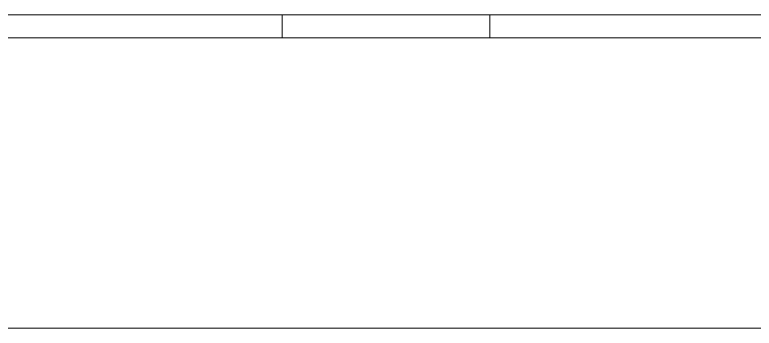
# Model space of a CAD drawing. Header units: millimetres. Extents: x 6 to 291, y 4 to 206.
# Drawn here: x 202.06 to 208.84, y 30.82 to 33.7 of the extents above; entities that cross this region are included whole.
import ezdxf

# ---------------------------------------------------------------- set-up
doc = ezdxf.new("R2010")
doc.units = ezdxf.units.MM
doc.layers.add('C00-00-00', color=7, linetype='Continuous')

msp = doc.modelspace()

# ---------------------------------------------------------------- linework, layer by layer
at = {"layer": 'C00-00-00', "lineweight": 5}
for points in [[(111.97167, 33.697329), (255.989672, 33.697329)], [(204.512339, 33.697329), (205.062661, 33.697329)], [(204.512339, 33.697329), (204.512339, 33.485666)], [(205.27434, 33.697329), (205.782336, 33.697329)], [(205.993999, 33.697329), (206.501995, 33.697329)], [(206.417326, 33.485666), (206.417326, 33.697329)], [(206.756001, 33.697329), (207.22167, 33.697329)], [(207.433333, 33.697329), (207.941329, 33.697329)], [(208.152992, 33.697329), (208.661004, 33.697329)], [(111.97167, 33.485666), (255.989672, 33.485666)], [(204.512339, 33.485666), (205.062661, 33.485666)], [(205.316667, 33.485666), (205.782336, 33.485666)], [(206.036326, 33.485666), (206.501995, 33.485666)], [(206.756001, 33.485666), (207.22167, 33.485666)], [(207.47566, 33.485666), (207.941329, 33.485666)], [(208.195335, 33.485666), (208.661004, 33.485666)], [(174.074662, 30.818661), (208.914994, 30.818661)]]:
    msp.add_lwpolyline(points, dxfattribs=at)

doc.saveas('drawing.dxf')
